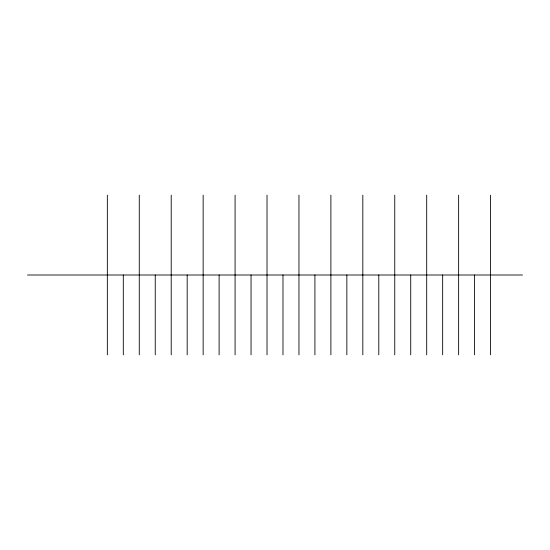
<?xml version="1.0" encoding="UTF-8"?>
<svg xmlns="http://www.w3.org/2000/svg" width="550" height="550" viewBox="0 0 550 550"><rect width="100%" height="100%" fill="white"/><g stroke="black" fill="none" stroke-linecap="round" stroke-linejoin="round"><path stroke-width="0.82" d="M27.5 275L522.5 275M490.566 195.161L490.566 354.839M474.595 275L474.595 354.839M458.631 195.161L458.631 354.839M442.661 275L442.661 354.839M426.697 195.161L426.697 354.839M410.726 275L410.726 354.839M394.756 195.161L394.756 354.839M378.792 275L378.792 354.839M362.821 195.161L362.821 354.839M346.857 275L346.857 354.839M330.887 195.161L330.887 354.839M314.916 275L314.916 354.839M298.952 195.161L298.952 354.839M282.982 275L282.982 354.839M267.018 195.161L267.018 354.839M251.048 275L251.048 354.839M235.084 195.161L235.084 354.839M219.113 275L219.113 354.839M203.143 195.161L203.143 354.839M187.179 275L187.179 354.839M171.208 195.161L171.208 354.839M155.244 275L155.244 354.839M139.274 195.161L139.274 354.839M123.303 275L123.303 354.839M107.339 195.161L107.339 354.839"/></g></svg>
